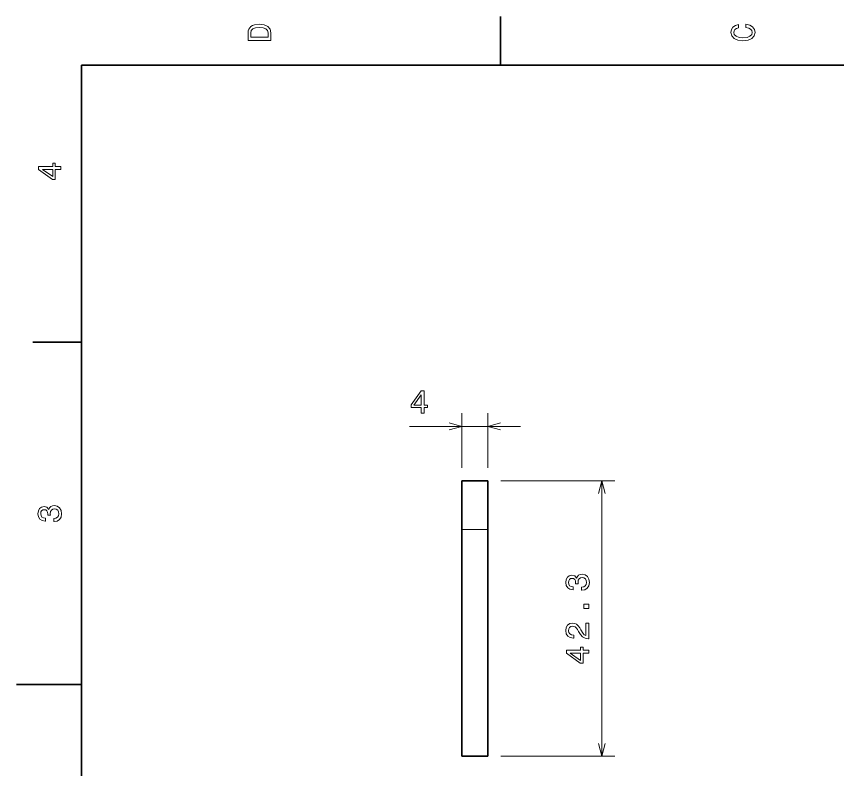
# Model space of a CAD drawing. Extents: x 0 to 297, y 0 to 210.
# Drawn here: x 0 to 126, y 91.9 to 207.5 of the extents above; entities that cross this region are included whole.
import ezdxf

# ---------------------------------------------------------------- set-up
doc = ezdxf.new("R2010")
doc.units = 0

msp = doc.modelspace()

# ---------------------------------------------------------------- linework, layer by layer
at = {"color": 7, "lineweight": 35, "ltscale": 0.1875}
for p, q in [((74.300003, 200), (74.300003, 207.5)), ((10, 157.5), (2.5, 157.5)), ((68.345535, 136.241287), (68.345535, 128.741287)), ((72.345535, 136.241287), (72.345535, 128.741287))]:
    msp.add_line(p, q, dxfattribs=at)
at = {"color": 7, "lineweight": 35}
for p, q in [((287, 200), (10, 200)), ((10, 200), (10, 10)), ((68.345535, 128.741287), (68.345535, 93.974991)), ((72.345535, 128.741287), (72.345535, 93.974991))]:
    msp.add_line(p, q, dxfattribs=at)
at = {"color": 7, "lineweight": 13, "ltscale": 0.20885}
for p, q in [((68.345535, 138.241287), (68.345535, 146.595306)), ((72.345535, 138.241287), (72.345535, 146.595306))]:
    msp.add_line(p, q, dxfattribs=at)
at = {"color": 7, "lineweight": 13, "ltscale": 0.425901}
msp.add_line((77.345535, 144.595306), (60.309509, 144.595306), dxfattribs=at)
at = {"color": 7, "lineweight": 35, "ltscale": 0.1}
for p, q in [((72.345535, 136.241287), (68.345535, 136.241287)), ((72.345535, 93.974991), (68.345535, 93.974991))]:
    msp.add_line(p, q, dxfattribs=at)
at = {"color": 7, "lineweight": 13, "ltscale": 0.436503}
for p, q in [((74.345535, 136.241287), (91.805664, 136.241287)), ((74.345535, 93.974991), (91.805664, 93.974991))]:
    msp.add_line(p, q, dxfattribs=at)
at = {"color": 7, "lineweight": 13}
msp.add_line((89.805664, 93.974991), (89.805664, 136.241287), dxfattribs=at)
at = {"color": 7, "lineweight": 13, "ltscale": 0.1}
msp.add_line((72.345535, 128.741287), (68.345535, 128.741287), dxfattribs=at)
at = {"color": 7, "lineweight": 35, "ltscale": 0.25}
msp.add_line((10, 105), (0, 105), dxfattribs=at)
at = {"color": 7, "lineweight": 13}
for points in [[(35.533215, 204.994965), (35.533215, 203.829971), (39.033215, 203.829971), (39.033215, 204.994965), (38.922264, 205.544678), (38.584366, 205.953171), (38.034657, 206.205338), (37.283215, 206.296112), (36.516644, 206.215424), (36.21405, 206.114563), (35.971977, 205.973343), (35.644165, 205.56485), (35.563473, 205.297562)], [(35.951801, 204.959656), (36.027451, 205.342941), (36.259438, 205.605194), (36.672985, 205.761536), (37.283215, 205.811966), (37.873272, 205.756485), (38.286816, 205.600143), (38.533936, 205.332855), (38.614628, 204.959656), (38.614628, 204.298996), (35.951801, 204.298996)], [(111.93206, 205.817017), (112.35569, 205.716141), (112.658287, 205.549713), (112.844887, 205.317734), (112.905403, 205.045395), (112.814629, 204.71759), (112.54229, 204.460388), (112.098488, 204.28891), (111.483215, 204.233429), (110.872986, 204.28891), (110.424141, 204.455338), (110.151802, 204.71254), (110.055984, 205.045395), (110.106415, 205.287476), (110.247627, 205.494247), (110.474571, 205.655624), (110.787247, 205.766571), (110.787247, 206.245682), (110.308144, 206.094391), (109.94503, 205.832138), (109.718086, 205.474075), (109.637398, 205.045395), (109.763474, 204.510818), (110.116501, 204.10231), (110.696472, 203.840057), (111.483215, 203.749283), (112.269958, 203.840057), (112.84993, 204.10231), (113.208, 204.510818), (113.329041, 205.045395), (113.233215, 205.51442), (112.965927, 205.892654), (112.527161, 206.159943), (111.93206, 206.301163)], [(6.833213, 184.02739), (6.833213, 184.481277), (5.965778, 184.481277), (5.965778, 184.98056), (5.56232, 184.98056), (5.56232, 184.481277), (3.408862, 184.481277), (3.408862, 184.022339), (5.521974, 182.489197), (5.965778, 182.489197), (5.965778, 184.02739)], [(5.56232, 182.912827), (3.993876, 184.02739), (5.56232, 184.02739)], [(62.104919, 146.595306), (62.558807, 146.595306), (62.558807, 147.462738), (63.05809, 147.462738), (63.05809, 147.866196), (62.558807, 147.866196), (62.558807, 150.019653), (62.099869, 150.019653), (60.566727, 147.90654), (60.566727, 147.462738), (62.104919, 147.462738)], [(60.990356, 147.866196), (62.104919, 149.434647), (62.104919, 147.866196)], [(5.73379, 129.979111), (5.769093, 129.979111), (6.253242, 130.059799), (6.616354, 130.296829), (6.848343, 130.670029), (6.934078, 131.164276), (6.848343, 131.688766), (6.626441, 132.082138), (6.273415, 132.334305), (5.819525, 132.425079), (5.521974, 132.384735), (5.279899, 132.273788), (5.0933, 132.092224), (4.957133, 131.850143), (4.684798, 132.177963), (4.251081, 132.293961), (3.857709, 132.218307), (3.560158, 132.00145), (3.373559, 131.648422), (3.307997, 131.164276), (3.388689, 130.710388), (3.610591, 130.362396), (3.963617, 130.135452), (4.432637, 130.059799), (4.46794, 130.059799), (4.46794, 130.508652), (4.145173, 130.548996), (3.913184, 130.680115), (3.771974, 130.891937), (3.721542, 131.189484), (3.761888, 131.451736), (3.867795, 131.643372), (4.039265, 131.759369), (4.271254, 131.804764), (4.518372, 131.759369), (4.684798, 131.638336), (4.785663, 131.426514), (4.815922, 131.139053), (4.810879, 130.942368), (5.209294, 130.942368), (5.199208, 131.189484), (5.244596, 131.507217), (5.365634, 131.744247), (5.56232, 131.885452), (5.819525, 131.935883), (6.112032, 131.880417), (6.328891, 131.734161), (6.465058, 131.502167), (6.510447, 131.194534), (6.460014, 130.876801), (6.308718, 130.644821), (6.066643, 130.498566), (5.73379, 130.443085)], [(86.706238, 119.441277), (86.741547, 119.441277), (87.225693, 119.521965), (87.588806, 119.759003), (87.820801, 120.132195), (87.906525, 120.626434), (87.820801, 121.150932), (87.598892, 121.544304), (87.245865, 121.796463), (86.791977, 121.887238), (86.494431, 121.846893), (86.25235, 121.735947), (86.06575, 121.55439), (85.929581, 121.312317), (85.657242, 121.640121), (85.223526, 121.756119), (84.830154, 121.680466), (84.532608, 121.463608), (84.346008, 121.11058), (84.280441, 120.626434), (84.361145, 120.172546), (84.583038, 119.824562), (84.936066, 119.597618), (85.40509, 119.521965), (85.440384, 119.521965), (85.440384, 119.970818), (85.11763, 120.011162), (84.885635, 120.142288), (84.744431, 120.354103), (84.693985, 120.651649), (84.734344, 120.913895), (84.84024, 121.105537), (85.011719, 121.221535), (85.243698, 121.266922), (85.490829, 121.221535), (85.657242, 121.100494), (85.758118, 120.88868), (85.788376, 120.601219), (85.783325, 120.404533), (86.181747, 120.404533), (86.171661, 120.651649), (86.217041, 120.969376), (86.338089, 121.206406), (86.534775, 121.347618), (86.791977, 121.398048), (87.084488, 121.342575), (87.301346, 121.19632), (87.437515, 120.964333), (87.482895, 120.656693), (87.432465, 120.338974), (87.281174, 120.106979), (87.039093, 119.960732), (86.706238, 119.905251)], [(87.805664, 116.628166), (87.805664, 117.324127), (87.05423, 117.324127), (87.05423, 116.628166)], [(87.805664, 112.009575), (87.805664, 114.415192), (87.371948, 114.415192), (87.371948, 112.513901), (87.134918, 112.619804), (86.938232, 112.801361), (86.580154, 113.36116), (86.428864, 113.658714), (86.212006, 113.991562), (85.959839, 114.2286), (85.662292, 114.364761), (85.324402, 114.415192), (84.900772, 114.32946), (84.567917, 114.09243), (84.356094, 113.729317), (84.280441, 113.2603), (84.36618, 112.776146), (84.60321, 112.40799), (84.981461, 112.170959), (85.480743, 112.090271), (85.551346, 112.090271), (85.551346, 112.549202), (85.511002, 112.549202), (85.16806, 112.594589), (84.915894, 112.730759), (84.754517, 112.947617), (84.699036, 113.235077), (84.749466, 113.527588), (84.875549, 113.744446), (85.072235, 113.885658), (85.319351, 113.936089), (85.551346, 113.900787), (85.748032, 113.804962), (85.919495, 113.643585), (86.070801, 113.421677), (86.232178, 113.12413), (86.544861, 112.62989), (86.877716, 112.281914), (87.281174, 112.075134), (87.790527, 112.009575)], [(87.805664, 109.781479), (87.805664, 110.235367), (86.938232, 110.235367), (86.938232, 110.73465), (86.534775, 110.73465), (86.534775, 110.235367), (84.381317, 110.235367), (84.381317, 109.776436), (86.494431, 108.243294), (86.938232, 108.243294), (86.938232, 109.781479)], [(86.534775, 108.666924), (84.966324, 109.781479), (86.534775, 109.781479)]]:
    msp.add_lwpolyline(points, close=True, dxfattribs=at)
for points in [[(66.413681, 144.077667), (68.345535, 144.595306), (66.413681, 145.112946)], [(74.27739, 145.112946), (72.345535, 144.595306), (74.27739, 144.077667)], [(90.323303, 134.309433), (89.805664, 136.241287), (89.288025, 134.309433)], [(89.288025, 95.906837), (89.805664, 93.974991), (90.323303, 95.906837)]]:
    msp.add_lwpolyline(points, dxfattribs=at)

doc.saveas('drawing.dxf')
